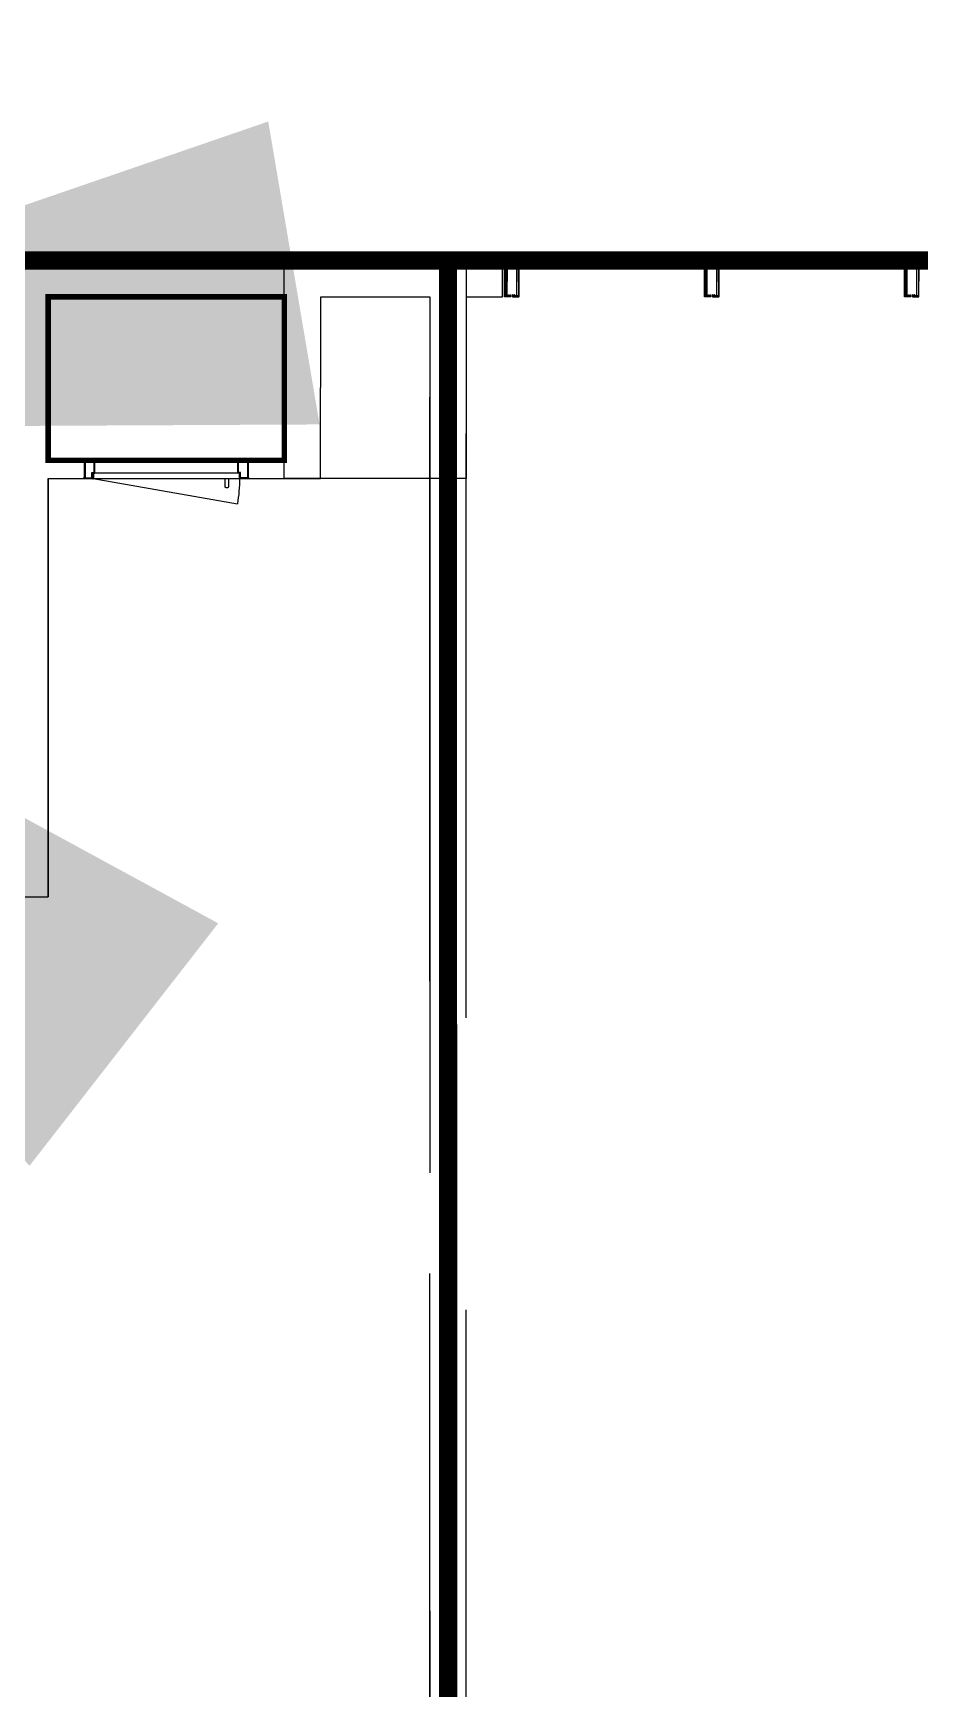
# Model space of a CAD drawing. Header units: feet. Extents: x 1421395 to 1426379, y -945253 to -943919.
# Drawn here: x 1425513.6 to 1425703.5, y -944277.4 to -943923 of the extents above; entities that cross this region are included whole.
import ezdxf

# ---------------------------------------------------------------- set-up
doc = ezdxf.new("R2010")
doc.units = ezdxf.units.FT
doc.linetypes.add('Xref Typical$0$HIDDEN', pattern=[0.375, 0.25, -0.125])
doc.linetypes.add('Xref Typical$0$HIDDEN2', pattern=[0.1875, 0.125, -0.0625])
for name, color, linetype in [('04--hatch-1', 8, 'Continuous'), ('E--concrete-2', 4, 'Continuous'), ('F--Blockwall', 3, 'Continuous'), ('glazing', 145, 'Continuous'), ('L--windows-1', 1, 'Continuous'), ('Xref Typical$0$04--hatch-1', 8, 'Continuous'), ('Xref Typical$0$F--Blockwall', 3, 'Continuous'), ('Xref Typical$0$L--doors-1', 1, 'Continuous')]:
    doc.layers.add(name, color=color, linetype=linetype)
doc.layers.add('pline', color=210, linetype='Continuous', lineweight=5)
doc.styles.add('Xref Typical$0$ROMANS150', font='romans.shx', dxfattribs={"width": 0.75, "height": 150})
doc.dimstyles.new('Xref Typical$0$slope', dxfattribs={"dimtxt": 150, "dimasz": 200, "dimexe": 15, "dimexo": 15, "dimgap": 0.09, "dimtad": 0, "dimtih": 1, "dimtoh": 1, "dimdec": 0, "dimzin": 0, "dimdsep": 46, "dimtxsty": 'Xref Typical$0$ROMANS150', "dimblk": 'Xref Typical$0$_Oblique', "dimcen": 0.09, "dimdle": 10, "dimclrd": 256, "dimclre": 256, "dimclrt": 21, "dimadec": 0, "dimazin": 0, "dimtfac": 1, "dimtdec": 0, "dimtofl": 0, "dimtmove": 0, "dimatfit": 3, "dimfxl": 0, "dimtolj": 1, "dimtzin": 0, "dimarcsym": 0})

# ---------------------------------------------------------------- blocks, each defined once
blk = doc.blocks.new('Xref Typical$0$00_xref_ser core$0$00_xref_ser core$0$SD- shutter')
at = {"layer": 'Xref Typical$0$L--doors-1'}
for p, q in [((57.00000000005821, 0), (843.0000000000546, -1.455191522836685e-11)), ((852.0000000000582, -108.0000000000146), (58.91890612946008, -246.1848550657451))]:
    blk.add_line(p, q, dxfattribs=at)
for points in [[(45.00000000006185, -108), (45.00000000006185, -78.00000000001455), (57.00000000005093, -78.00000000001455), (57.00000000005821, 0), (5.820766091346741e-11, -1.455191522836685e-11), (5.456968210637569e-11, -108)], [(855.0000000000618, -108.0000000000146), (855.0000000000582, -78.00000000001455), (843.0000000000582, -78), (843.0000000000546, -1.455191522836685e-11), (900.0000000000582, 0), (900.0000000000546, -108)], [(41.00000000005821, -104), (41.00000000005821, -74), (53.00000000005821, -74.00000000001455), (53.00000000005457, -4), (4.000000000061846, -4.000000000014552), (4.00000000005457, -104)], [(47.00000000006185, -78), (851.0000000000618, -78.00000000001455), (851.0000000000618, -108.0000000000146), (47.00000000005093, -108)], [(859.0000000000582, -104), (859.0000000000582, -74.00000000001455), (847.0000000000582, -74.00000000001455), (847.0000000000546, -4), (896.0000000000618, -4.000000000014552), (896.0000000000546, -104.0000000000146)], [(851.0000000000618, -108.0000000000146), (849.0000000000546, -108), (849.0000000000618, -78), (851.0000000000618, -78.00000000001455)], [(855.0000000000618, -108.0000000000146), (853.0000000000618, -108.0000000000146), (853.0000000000582, -78), (855.0000000000582, -78.00000000001455)]]:
    blk.add_lwpolyline(points, close=True, dxfattribs=at)
for points in [[(5.820766091346741e-11, -103), (-4.999999999941792, -103.0000000000146)], [(-4.999999999941792, -103.0000000000146), (-4.99999999994543, -108.0000000000146)], [(900.0000000000509, -103), (905.0000000000618, -103.0000000000146), (905.0000000000582, -108)]]:
    blk.add_lwpolyline(points, dxfattribs=at)
blk.add_lwpolyline([(107.9999999999454, -108), (107.9999999999418, -152, 0.414213562373095), (113.9999999999418, -158.0000000000146), (119.9999999999454, -158, 0.4142135623731393), (125.9999999999418, -152), (125.9999999999454, -108.0000000000146)], format="xyb", dxfattribs=at)
blk.add_circle((852.0000000000582, -108.0000000000146), 0.9999999999999999, dxfattribs=at)
for centre, radius, end in [((854.0000000000582, -108.0000000000146), 806.9999999999999, 189.8595033350916), ((852.0000000000582, -108.0000000000146), 3, 0)]:
    blk.add_arc(centre, radius, 180, end, dxfattribs=at)
blk = doc.blocks.new('Xref Typical$0$_Oblique')
at = {"color": 8, "lineweight": -2}
blk.add_line((-0.5, -0.5), (0.5, 0.5), dxfattribs=at)
blk = doc.blocks.new('dxfhjt')
at = {"lineweight": 9}
h = blk.add_hatch(dxfattribs=at)
h.set_pattern_fill('ANSI32', color=250, scale=4.999999999999999, angle=900.0000000002385, style=0)
h.set_pattern_definition([(225.0000000002313, (123068.4648710289, -64400.11076058046), (1.325825214730301, -1.325825214719256), []), (225.0000000002313, (123067.5809875538, -64400.11076058057), (1.325825214730301, -1.325825214719256), [])])
h.paths.add_polyline_path([(-56844.4366372861, -163131.8345602262, 0.4142135623730951), (-56844.1866372861, -163131.5845602262), (-56844.18663728586, -163130.5838415246), (-56844.59960751841, -163129.8471247742), (-56845.18663728586, -163129.8471247743), (-56845.1866372861, -163110.521995678), (-56844.59960751864, -163110.521995678), (-56844.1866372861, -163109.7852789277), (-56844.18663728586, -163108.7845602263, 0.4142135623816193), (-56844.4366372861, -163108.5345602263), (-56846.83663728624, -163108.5345602262, 0.4142135623688328), (-56847.086637286, -163108.7845602263), (-56847.08663728624, -163111.5345602263), (-56849.37175790267, -163111.5345602262, 0.09419526483806036), (-56849.41707276786, -163111.5847970863), (-56849.41707276809, -163128.784323366, 0.094195264882844), (-56849.37175790267, -163128.8345602261), (-56847.086637286, -163128.8345602262), (-56847.086637286, -163131.5845602261, 0.4142135623730951), (-56846.836637286, -163131.8345602261)])
h = blk.add_hatch(dxfattribs=at)
h.set_pattern_fill('ANSI32', color=250, scale=4.999999999999999, angle=900.0000000002385, style=0)
h.set_pattern_definition([(225.0000000002313, (120069.4656353379, -64400.11076059315), (1.325825214730301, -1.325825214719256), []), (225.0000000002313, (120068.5817518625, -64400.11076059315), (1.325825214730301, -1.325825214719256), [])])
h.paths.add_polyline_path([(-56844.4366372861, -163154.0516752526, -0.4142135623730951), (-56844.18663728563, -163154.3016752526), (-56844.18663728586, -163155.3023939541), (-56844.59960751818, -163156.0391107044), (-56845.18663728586, -163156.0391107044), (-56845.18663728563, -163175.3642398006), (-56844.59960751818, -163175.3642398007), (-56844.18663728563, -163176.1009565509), (-56844.1866372854, -163177.1016752525, -0.4142135623816193), (-56844.43663728586, -163177.3516752525), (-56846.83663728554, -163177.3516752526, -0.4142135623688328), (-56847.08663728577, -163177.1016752526), (-56847.08663728577, -163174.3516752525), (-56849.3717579022, -163174.3516752525, -0.09419526483806036), (-56849.41707276762, -163174.3014383925), (-56849.41707276786, -163157.1019121127, -0.094195264882844), (-56849.37175790244, -163157.0516752527), (-56847.08663728577, -163157.0516752527), (-56847.086637286, -163154.3016752526, -0.4142135623730951), (-56846.83663728554, -163154.0516752526)])
at = {"color": 250}
for p, q in [((-56874.30524612917, -163139.8939278428, 7.935030032216979e-05), (-56874.3052461294, -163137.2569480136, 7.935030032216979e-05)), ((-56874.3052461294, -163137.2569480136, 7.935030032216979e-05), (-56855.63794473046, -163137.2569480136, 7.935030032216978e-05)), ((-56864.84553273884, -163139.8939278428, 7.935030032216978e-05), (-56874.30524612917, -163139.8939278428, 7.935030032216979e-05)), ((-56864.84553273884, -163146.3131508866, 7.935030032216978e-05), (-56874.30524612917, -163146.3131508867, 7.935030032216979e-05)), ((-56874.30524612917, -163146.3131508867, 7.935030032216979e-05), (-56874.3052461294, -163148.9501307159, 7.935030032216979e-05)), ((-56874.3052461294, -163148.9501307159, 7.935030032216979e-05), (-56855.63794473023, -163148.9501307157, 7.935030032216978e-05)), ((-56855.63794473023, -163136.950130716, 7.935030032216978e-05), (-56874.30402461882, -163136.9501307161, 7.935030032216979e-05)), ((-56874.30402461882, -163136.9501307161, 7.935030032216979e-05), (-56874.30402461882, -163139.5642990533, 7.935030032216979e-05)), ((-56874.30402461882, -163139.5642990533, 7.935030032216979e-05), (-56864.84553273884, -163139.5642990532, 7.935030032216978e-05)), ((-56874.30402461882, -163149.2569480136, 7.935030032216979e-05), (-56874.30402461882, -163146.6427796764, 7.935030032216979e-05)), ((-56874.30402461882, -163146.6427796764, 7.935030032216979e-05), (-56864.84553273884, -163146.6427796762, 7.935030032216978e-05)), ((-56855.63794473023, -163149.2569480133, 7.935030032216978e-05), (-56874.30402461882, -163149.2569480136, 7.935030032216979e-05)), ((-56864.84553273884, -163146.6427796762, 7.935030032216978e-05), (-56864.84553273884, -163139.5642990532, 7.935030032216978e-05)), ((-56864.8455327386, -163145.137621654, 7.935030032216978e-05), (-56864.84553273884, -163146.3131508866, 7.935030032216978e-05)), ((-56849.41707276786, -163132.7139119811, 7.935030032216978e-05), (-56857.4221615016, -163132.7139119812, 7.935030032216978e-05)), ((-56849.41707276786, -163153.1723234975, 7.935030032216978e-05), (-56857.42216150137, -163153.1723234976, 7.935030032216978e-05)), ((-56855.63794473046, -163139.7139119814, 7.935030032216978e-05), (-56855.63794473023, -163144.1723234975, 7.935030032216978e-05)), ((-56855.63794473046, -163139.7139119814, 7.935030032216978e-05), (-56851.49527979852, -163139.7139119813, 7.935030032216978e-05)), ((-56855.63794473023, -163146.1723234976, 7.935030032216978e-05), (-56855.63794473046, -163141.7139119815, 7.935030032216978e-05)), ((-56855.63794473023, -163146.1723234975, 7.935030032216978e-05), (-56835.91707276762, -163146.1723234974, 7.935030032216978e-05)), ((-56851.49527979852, -163139.7139119813, 7.935030032216978e-05), (-56849.44952452159, -163139.7139119814, 7.935030032216978e-05)), ((-56851.49527979875, -163146.1723234975, 7.935030032216978e-05), (-56849.44952452136, -163146.1723234975, 7.935030032216978e-05)), ((-56849.44952452159, -163139.7139119814, 7.935030032216978e-05), (-56835.91707276762, -163139.7139119811, 7.935030032216978e-05)), ((-56849.44952452136, -163146.1723234975, 7.935030032216978e-05), (-56835.91707276762, -163146.1723234974, 7.935030032216978e-05)), ((-56683.9121665752, -163102.8835133003, 7.924755628764951e-05), (-56849.41707276809, -163102.7230916757, 7.935030032216978e-05)), ((-56849.41707276809, -163102.7230916757, 7.935030032216978e-05), (-56849.41707276809, -163105.7263245696, 7.935030032216978e-05)), ((-56849.41707276809, -163105.7263245696, 7.935030032216978e-05), (-56849.41707276786, -163111.2845602265, 7.935030032216978e-05)), ((-56849.41707276786, -163111.2845602265, 7.935030032216978e-05), (-56847.33663728624, -163111.2845602263, 7.935030032216978e-05)), ((-56847.336637286, -163129.0845602262, 7.935030032216978e-05), (-56849.41707276786, -163129.0845602262, 7.935030032216978e-05)), ((-56849.41707276786, -163129.0845602262, 7.935030032216978e-05), (-56849.41707276786, -163132.2139119814, 7.935030032216978e-05)), ((-56849.41707276786, -163132.2139119814, 7.935030032216978e-05), (-56849.41707276786, -163132.7139119811, 7.935030032216978e-05)), ((-56849.41707276786, -163153.6723234975, 7.935030032216978e-05), (-56849.41707276786, -163153.1723234975, 7.935030032216978e-05)), ((-56849.41707276786, -163156.4808320023, 7.935030032216978e-05), (-56849.41707276762, -163153.3514802473, 7.935030032216978e-05)), ((-56847.336637286, -163156.8016752527, 7.935030032216978e-05), (-56849.41707276762, -163156.8016752526, 7.935030032216978e-05)), ((-56849.41707276762, -163179.839067659, 7.935030032216978e-05), (-56849.41707276739, -163174.2808320021, 7.935030032216978e-05)), ((-56849.41707276762, -163174.6016752524, 7.935030032216978e-05), (-56847.33663728577, -163174.6016752525, 7.935030032216978e-05)), ((-56847.33663728624, -163111.2845602263, 7.935030032216978e-05), (-56847.336637286, -163108.7845602263, 7.935030032216978e-05)), ((-56847.336637286, -163131.5845602261, 7.935030032216978e-05), (-56847.336637286, -163129.0845602262, 7.935030032216978e-05)), ((-56847.336637286, -163154.3016752526, 7.935030032216978e-05), (-56847.336637286, -163156.8016752527, 7.935030032216978e-05)), ((-56847.33663728577, -163174.6016752525, 7.935030032216978e-05), (-56847.33663728554, -163177.1016752525, 7.935030032216978e-05)), ((-56846.836637286, -163108.2845602262, 7.935030032216978e-05), (-56844.4366372861, -163108.2845602263, 7.935030032216978e-05)), ((-56844.4366372861, -163132.0845602262, 7.935030032216978e-05), (-56846.83663728624, -163132.0845602261, 7.935030032216978e-05)), ((-56844.43663728586, -163153.8016752525, 7.935030032216978e-05), (-56846.83663728577, -163153.8016752526, 7.935030032216978e-05)), ((-56844.45314746909, -163110.771995678, 7.935030032216978e-05), (-56844.9366372861, -163110.771995678, 7.935030032216978e-05)), ((-56844.9366372861, -163110.771995678, 7.935030032216978e-05), (-56844.9366372861, -163129.5971247743, 7.935030032216978e-05)), ((-56844.9366372861, -163129.5971247743, 7.935030032216978e-05), (-56844.45314746909, -163129.5971247743, 7.935030032216978e-05)), ((-56844.93663728563, -163175.1142398007, 7.935030032216978e-05), (-56844.93663728586, -163156.2891107044, 7.935030032216978e-05)), ((-56844.93663728586, -163156.2891107044, 7.935030032216978e-05), (-56844.45314746886, -163156.2891107044, 7.935030032216978e-05)), ((-56844.45314746862, -163175.1142398006, 7.935030032216978e-05), (-56844.93663728563, -163175.1142398007, 7.935030032216978e-05)), ((-56843.93663728633, -163109.8505692077, 7.935030032216978e-05), (-56844.45314746909, -163110.771995678, 7.935030032216978e-05)), ((-56844.45314746909, -163129.5971247743, 7.935030032216978e-05), (-56843.9366372861, -163130.5185512448, 7.935030032216978e-05)), ((-56844.45314746886, -163156.2891107044, 7.935030032216978e-05), (-56843.9366372861, -163155.3676842341, 7.935030032216978e-05)), ((-56843.93663728586, -163176.0356662709, 7.935030032216978e-05), (-56844.45314746862, -163175.1142398006, 7.935030032216978e-05)), ((-56843.93663728586, -163108.7845602263, 7.935030032216978e-05), (-56843.93663728633, -163109.8505692077, 7.935030032216978e-05)), ((-56843.9366372861, -163130.5185512448, 7.935030032216978e-05), (-56843.9366372861, -163131.5845602262, 7.935030032216978e-05)), ((-56843.9366372861, -163155.3676842341, 7.935030032216978e-05), (-56843.93663728586, -163154.3016752526, 7.935030032216978e-05)), ((-56839.817072768, -163127.3430911989, 7.935030032216978e-05), (-56839.81707276776, -163117.4230916756, 7.935030032216978e-05)), ((-56839.81707276776, -163137.6430911991, 7.935030032216978e-05), (-56839.81707276776, -163129.6430911989, 7.935030032216978e-05)), ((-56839.81707276776, -163129.6430911989, 7.935030032216978e-05), (-56837.69075845205, -163129.6430911989, 7.935030032216978e-05)), ((-56837.67586431419, -163137.643091199, 7.935030032216978e-05), (-56839.81707276776, -163137.6430911991, 7.935030032216978e-05)), ((-56837.67586431419, -163148.2431442798, 7.935030032216978e-05), (-56839.81707276753, -163148.2431442798, 7.935030032216978e-05)), ((-56839.81707276753, -163148.2431442798, 7.935030032216978e-05), (-56839.81707276753, -163156.2431442798, 7.935030032216978e-05)), ((-56839.81707276753, -163156.2431442798, 7.935030032216978e-05), (-56837.69075845182, -163156.2431442798, 7.935030032216978e-05)), ((-56839.8170727673, -163158.5431442796, 7.935030032216978e-05), (-56839.81707276753, -163168.4631438032, 7.935030032216978e-05)), ((-56835.91707276739, -163127.6430911988, 7.935030032216978e-05), (-56839.51707276772, -163127.643091199, 7.935030032216978e-05)), ((-56835.91707276762, -163158.2431442798, 7.935030032216978e-05), (-56839.51707276748, -163158.2431442798, 7.935030032216978e-05)), ((-56839.31707276776, -163116.9230916756, 7.935030032216978e-05), (-56688.92215557536, -163117.0835133002, 7.924755628764951e-05)), ((-56839.31707276707, -163168.9631438031, 7.935030032216978e-05), (-56688.9221555749, -163169.1235654276, 7.92475562876495e-05)), ((-56837.31707276776, -163137.643091199, 7.935030032216978e-05), (-56837.55828122143, -163137.643091199, 7.935030032216978e-05)), ((-56837.3170727673, -163148.2431442798, 7.935030032216978e-05), (-56837.55828122119, -163148.2431442796, 7.935030032216978e-05)), ((-56837.54338708334, -163129.6430911989, 7.935030032216978e-05), (-56837.31707276753, -163129.643091199, 7.935030032216978e-05)), ((-56837.5433870831, -163156.2431442798, 7.935030032216978e-05), (-56837.3170727673, -163156.2431442797, 7.935030032216978e-05)), ((-56837.31707276753, -163129.643091199, 7.935030032216978e-05), (-56837.31707276753, -163130.3430911989, 7.935030032216978e-05)), ((-56837.31707276753, -163136.9430911991, 7.935030032216978e-05), (-56837.31707276776, -163137.643091199, 7.935030032216978e-05)), ((-56837.31707276753, -163148.9431442796, 7.935030032216978e-05), (-56837.3170727673, -163148.2431442798, 7.935030032216978e-05)), ((-56837.3170727673, -163156.2431442797, 7.935030032216978e-05), (-56837.31707276753, -163155.5431442796, 7.935030032216978e-05)), ((-56836.93942705402, -163130.6328689468, 7.935030032216978e-05), (-56835.91707276762, -163130.3589299414, 7.935030032216978e-05)), ((-56835.91707276762, -163136.9272524564, 7.935030032216978e-05), (-56836.93942705402, -163136.653313451, 7.935030032216978e-05)), ((-56835.91707276786, -163148.9589830222, 7.935030032216978e-05), (-56836.93942705402, -163149.2329220276, 7.935030032216978e-05)), ((-56836.93942705379, -163155.2533665318, 7.935030032216978e-05), (-56835.91707276762, -163155.5273055373, 7.935030032216978e-05)), ((-56835.91707276762, -163130.3589299414, 7.935030032216978e-05), (-56835.91707276739, -163127.6430911988, 7.935030032216978e-05)), ((-56835.91707276762, -163139.7139119811, 7.935030032216978e-05), (-56835.91707276762, -163136.9272524564, 7.935030032216978e-05)), ((-56835.91707276762, -163146.1723234974, 7.935030032216978e-05), (-56835.91707276786, -163148.9589830222, 7.935030032216978e-05)), ((-56835.91707276762, -163155.5273055373, 7.935030032216978e-05), (-56835.91707276762, -163158.2431442798, 7.935030032216978e-05)), ((-56688.72215557517, -163125.8835133002, 7.92475562876495e-05), (-56692.32215557527, -163125.8835133002, 7.924755628764951e-05)), ((-56692.32215557527, -163125.8835133002, 7.924755628764951e-05), (-56692.32215557527, -163128.5993520427, 7.924755628764951e-05)), ((-56692.32215557527, -163128.5993520427, 7.924755628764951e-05), (-56691.29980128887, -163128.873291048, 7.924755628764951e-05)), ((-56691.29980128864, -163134.8937355524, 7.92475562876495e-05), (-56692.32215557504, -163135.1676745578, 7.92475562876495e-05)), ((-56692.32215557504, -163135.1676745578, 7.92475562876495e-05), (-56692.32215557527, -163136.8455740223, 7.92475562876495e-05)), ((-56692.32215557527, -163136.8455740223, 7.92475562876495e-05), (-56692.32215557527, -163137.8835133003, 7.92475562876495e-05)), ((-56692.32215557527, -163137.8835133003, 7.92475562876495e-05), (-56682.42216157517, -163137.8835133002, 7.92475562876495e-05)), ((-56692.32215557527, -163149.3615047054, 7.92475562876495e-05), (-56692.32215557527, -163148.3235654277, 7.92475562876495e-05)), ((-56692.32215557527, -163148.3235654277, 7.92475562876495e-05), (-56682.42216157541, -163148.3235654276, 7.92475562876495e-05)), ((-56692.3221555748, -163151.0394041701, 7.92475562876495e-05), (-56692.32215557527, -163149.3615047054, 7.92475562876495e-05)), ((-56691.29980128864, -163151.3133431755, 7.92475562876495e-05), (-56692.3221555748, -163151.0394041701, 7.92475562876495e-05)), ((-56692.32215557504, -163157.6077266852, 7.92475562876495e-05), (-56691.29980128841, -163157.3337876797, 7.92475562876495e-05)), ((-56692.32215557527, -163160.3235654276, 7.92475562876495e-05), (-56692.32215557504, -163157.6077266852, 7.92475562876495e-05)), ((-56688.72215557494, -163160.3235654275, 7.92475562876495e-05), (-56692.32215557527, -163160.3235654276, 7.92475562876495e-05)), ((-56690.92833203869, -163128.6440750814, 7.924755628764951e-05), (-56691.02074597264, -163128.2991815843, 7.924755628764951e-05)), ((-56691.02074597287, -163135.5438901572, 7.92475562876495e-05), (-56690.92224298185, -163135.1762719922, 7.92475562876495e-05)), ((-56691.0207459724, -163150.6631885707, 7.92475562876495e-05), (-56690.92224298208, -163151.0308067357, 7.92475562876495e-05)), ((-56690.92833203846, -163157.5630036465, 7.92475562876495e-05), (-56691.0207459724, -163157.9078971437, 7.92475562876495e-05)), ((-56690.92215557513, -163127.99034894, 7.924755628764951e-05), (-56690.92215557513, -163127.8835133002, 7.924755628764951e-05)), ((-56690.92215557513, -163127.8835133002, 7.924755628764951e-05), (-56688.72215557517, -163127.8835133002, 7.92475562876495e-05)), ((-56690.92215557536, -163135.8835133003, 7.92475562876495e-05), (-56690.92215557536, -163135.8527228017, 7.92475562876495e-05)), ((-56690.87714560493, -163135.8835133003, 7.92475562876495e-05), (-56690.92215557536, -163135.8835133003, 7.92475562876495e-05)), ((-56690.8771456047, -163150.3235654276, 7.92475562876495e-05), (-56690.92215557513, -163150.3235654277, 7.92475562876495e-05)), ((-56690.92215557513, -163150.3235654277, 7.92475562876495e-05), (-56690.92215557513, -163150.3543559262, 7.92475562876495e-05)), ((-56690.92215557513, -163158.2167297879, 7.92475562876495e-05), (-56690.92215557513, -163158.3235654277, 7.92475562876495e-05)), ((-56690.92215557513, -163158.3235654277, 7.92475562876495e-05), (-56688.72215557494, -163158.3235654277, 7.92475562876495e-05)), ((-56690.43427849375, -163135.8835133003, 7.92475562876495e-05), (-56690.47215557541, -163135.9053816436, 7.92475562876495e-05)), ((-56690.43427849305, -163150.3235654277, 7.92475562876495e-05), (-56690.47215557517, -163150.3016970843, 7.92475562876495e-05)), ((-56688.92215557513, -163135.8835133002, 7.92475562876495e-05), (-56690.43427849375, -163135.8835133003, 7.92475562876495e-05)), ((-56688.92215557513, -163150.3235654277, 7.92475562876495e-05), (-56690.43427849305, -163150.3235654277, 7.92475562876495e-05)), ((-56688.42215557536, -163117.5835133001, 7.924755628764951e-05), (-56688.42215557513, -163125.5835133003, 7.92475562876495e-05)), ((-56688.42215557536, -163128.1835133003, 7.92475562876495e-05), (-56688.42215557536, -163135.3835133003, 7.92475562876495e-05)), ((-56688.42215557513, -163158.0235654276, 7.92475562876495e-05), (-56688.42215557513, -163150.8235654277, 7.92475562876495e-05)), ((-56688.4221555749, -163168.6235654276, 7.92475562876495e-05), (-56688.4221555749, -163160.6235654277, 7.92475562876495e-05)), ((-56682.91216707532, -163103.2635132466, 7.924755628764951e-05), (-56683.9121665752, -163102.8835133003, 7.924755628764951e-05)), ((-56682.42216157517, -163104.2235240901, 7.924755628764951e-05), (-56682.91216707532, -163103.2635132466, 7.924755628764951e-05)), ((-56682.42216157517, -163137.8835133002, 7.92475562876495e-05), (-56682.42216157517, -163104.2235240901, 7.924755628764951e-05)), ((-56682.42216157541, -163148.3235654276, 7.92475562876495e-05), (-56682.42216157494, -163181.9835546378, 7.92475562876495e-05)), ((-56849.41707276762, -163183.1631438031, 7.935030032216978e-05), (-56849.41707276762, -163180.1599109092, 7.935030032216978e-05)), ((-56683.91216657474, -163183.3235654276, 7.92475562876495e-05), (-56849.41707276762, -163183.1631438031, 7.935030032216978e-05)), ((-56846.83663728554, -163177.6016752525, 7.935030032216978e-05), (-56844.43663728563, -163177.6016752524, 7.935030032216978e-05)), ((-56843.93663728563, -163177.1016752525, 7.935030032216978e-05), (-56843.93663728586, -163176.0356662709, 7.935030032216978e-05)), ((-56682.91216707486, -163182.9435654812, 7.92475562876495e-05), (-56683.91216657474, -163183.3235654276, 7.92475562876495e-05)), ((-56682.42216157494, -163181.9835546378, 7.92475562876495e-05), (-56682.91216707486, -163182.9435654812, 7.92475562876495e-05))]:
    blk.add_line(p, q, dxfattribs=at)
at = {"color": 250, "lineweight": 0}
for p, q in [((-56857.4221615016, -163119.7475893773, 7.924755628764951e-05), (-56849.41707276809, -163132.7139119814, 7.924755628764951e-05)), ((-56849.41707276786, -163119.7475893773, 7.924755628764951e-05), (-56857.42216150137, -163132.7139119814, 7.924755628764951e-05)), ((-56857.42216150137, -163166.1386461018, 7.924755628764951e-05), (-56849.41707276786, -163153.1723234975, 7.924755628764951e-05)), ((-56849.41707276762, -163166.1386461017, 7.924755628764951e-05), (-56857.42216150137, -163153.1723234976, 7.924755628764951e-05))]:
    blk.add_line(p, q, dxfattribs=at)
at = {"color": 250, "lineweight": 0, "elevation": 7.924755628764961e-05}
for points in [[(-56857.4221615016, -163119.7475893773), (-56857.42216150137, -163132.7139119814), (-56849.41707276809, -163132.7139119814), (-56849.41707276786, -163119.7475893773)], [(-56857.42216150137, -163166.1386461018), (-56857.42216150137, -163153.1723234976), (-56849.41707276786, -163153.1723234975), (-56849.41707276762, -163166.1386461017)]]:
    blk.add_lwpolyline(points, close=True, dxfattribs=at)
at = {"color": 250}
for points, elevation in [([(-56857.42216150137, -163132.7139119814), (-56857.42216150137, -163136.950130716)], 7.924755628764951e-05), ([(-56857.42216150137, -163153.1723234976), (-56857.42216150137, -163149.2569480133)], 7.924755628764951e-05), ([(-56855.63794473023, -163146.1723234975), (-56855.63794473023, -163136.950130716)], 7.935030032216978e-05), ([(-56855.63794473023, -163146.1723234976), (-56855.63794473023, -163149.2569480133)], 7.935030032216978e-05)]:
    blk.add_lwpolyline(points, dxfattribs=dict(at, elevation=elevation))
at = {"color": 250, "lineweight": 9}
for points, elevation in [([(-56847.08663728624, -163111.5345602263), (-56847.086637286, -163108.7845602263, -0.4142135623688329), (-56846.83663728624, -163108.5345602262), (-56844.4366372861, -163108.5345602263, -0.4142135623816193), (-56844.18663728586, -163108.7845602263), (-56844.1866372861, -163109.7852789277), (-56844.59960751864, -163110.521995678), (-56845.1866372861, -163110.521995678), (-56845.18663728586, -163129.8471247743), (-56844.59960751841, -163129.8471247742), (-56844.18663728586, -163130.5838415246), (-56844.1866372861, -163131.5845602262, -0.4142135623730951), (-56844.4366372861, -163131.8345602262), (-56846.836637286, -163131.8345602261, -0.4142135623730951), (-56847.086637286, -163131.5845602261), (-56847.086637286, -163128.8345602262), (-56849.37175790267, -163128.8345602261, -0.09419526488739022), (-56849.41707276809, -163128.784323366), (-56849.41707276786, -163111.5847970863, -0.09419526484141023), (-56849.37175790267, -163111.5345602262)], 7.924755628764962e-05), ([(-56847.08663728577, -163174.3516752525), (-56847.08663728577, -163177.1016752526, 0.4142135623688329), (-56846.83663728554, -163177.3516752526), (-56844.43663728586, -163177.3516752525, 0.4142135623816193), (-56844.1866372854, -163177.1016752525), (-56844.18663728563, -163176.1009565509), (-56844.59960751818, -163175.3642398007), (-56845.18663728563, -163175.3642398006), (-56845.18663728586, -163156.0391107044), (-56844.59960751818, -163156.0391107044), (-56844.18663728586, -163155.3023939541), (-56844.18663728563, -163154.3016752526, 0.4142135623730951), (-56844.4366372861, -163154.0516752526), (-56846.83663728554, -163154.0516752526, 0.4142135623730951), (-56847.086637286, -163154.3016752526), (-56847.08663728577, -163157.0516752527), (-56849.37175790244, -163157.0516752527, 0.09419526488739022), (-56849.41707276786, -163157.1019121127), (-56849.41707276762, -163174.3014383925, 0.09419526484141023), (-56849.3717579022, -163174.3516752525)], 7.924755628764961e-05)]:
    blk.add_lwpolyline(points, format="xyb", close=True, dxfattribs=dict(at, elevation=elevation))
at = {"color": 250, "elevation": 7.92475562876496e-05}
for points in [[(-56839.81707276776, -163113.9230916758), (-56839.81707276776, -163105.7230916757), (-56688.42215557536, -163105.8835133003), (-56688.42215557536, -163114.0835133003)], [(-56839.81707276776, -163113.9230916756), (-56839.81707276776, -163105.7230916756), (-56688.42215557536, -163105.8835133003), (-56688.42215557536, -163114.0835133002)], [(-56839.81707276753, -163171.9631438031), (-56839.81707276753, -163180.163143803), (-56688.4221555749, -163180.3235654276), (-56688.4221555749, -163172.1235654276)], [(-56839.8170727673, -163171.9631438031), (-56839.8170727673, -163180.1631438031), (-56688.4221555749, -163180.3235654276), (-56688.42215557513, -163172.1235654276)]]:
    blk.add_lwpolyline(points, close=True, dxfattribs=at)
at = {"color": 250, "lineweight": 0}
for centre, radius, start, end in [((-56853.41961713508, -163095.9628664551, 7.924755628764953e-05), 7.856271790185573, 239.371385658513, 300.6286143249105), ((-56853.41911231563, -163096.780358479, 7.924755628764953e-05), 7.858933753519092, 239.3785987259167, 300.5825074276937), ((-56853.4191123154, -163097.78985485, 7.924755628764953e-05), 7.858933753519092, 239.3785987259167, 300.5825074276937), ((-56853.72150923405, -163101.4364054862, 7.924755628764953e-05), 5.732989236804284, 229.7967249282773, 318.6613602813623), ((-56853.72150923405, -163102.4459018573, 7.924755628764953e-05), 5.732989236804284, 229.7967249282773, 318.6613602813623), ((-56853.72150923405, -163103.6446079861, 7.924755628764953e-05), 5.732989236804284, 229.7967249282773, 318.6613602813623), ((-56853.72150923405, -163105.0329015366, 7.924755628764953e-05), 5.732989236804284, 229.7967249282773, 318.6613602813623), ((-56853.72150923405, -163106.105467827, 7.924755628764953e-05), 5.732989236804284, 229.7967249282773, 318.6613602813623), ((-56853.72150923382, -163107.2414817009, 7.924755628764953e-05), 5.732989236804284, 229.7967249282773, 318.6613602813623), ((-56853.72150923405, -163108.6297752512, 7.924755628764951e-05), 5.732989236804284, 229.7967249282773, 318.6613602813623), ((-56853.72150923405, -163109.7023415418, 7.924755628764953e-05), 5.732989236804284, 229.7967249282773, 318.6613602813623), ((-56853.72150923405, -163110.9644952539, 7.924755628764951e-05), 5.732989236804284, 229.7967249282773, 318.6613602813623), ((-56853.72150923405, -163112.3527888044, 7.924755628764951e-05), 5.732989236804284, 229.7967249282773, 318.6613602813623), ((-56853.72150923405, -163113.4253550948, 7.924755628764951e-05), 5.732989236804284, 229.7967249282773, 318.6613602813623), ((-56853.72150923358, -163172.4608803841, 7.924755628764951e-05), 5.732989236804284, 41.33863971362965, 130.2032750738755), ((-56853.72150923358, -163173.5334466746, 7.924755628764951e-05), 5.732989236804284, 41.33863971362965, 130.2032750738755), ((-56853.72150923358, -163174.9217402251, 7.924755628764951e-05), 5.732989236804284, 41.33863971362965, 130.2032750738755), ((-56853.72150923358, -163176.1838939373, 7.924755628764951e-05), 5.732989236804284, 41.33863971362965, 130.2032750738755), ((-56853.72150923382, -163177.2564602278, 7.924755628764951e-05), 5.732989236804284, 41.33863971362965, 130.2032750738755), ((-56853.72150923358, -163178.6447537781, 7.924755628764951e-05), 5.732989236804284, 41.33863971362965, 130.2032750738755), ((-56853.72150923358, -163179.7807676519, 7.924755628764951e-05), 5.732989236804284, 41.33863971362965, 130.2032750738755), ((-56853.72150923358, -163180.8533339424, 7.924755628764951e-05), 5.732989236804284, 41.33863971362965, 130.2032750738755), ((-56853.72150923358, -163182.2416274928, 7.924755628764951e-05), 5.732989236804284, 41.33863971362965, 130.2032750738755), ((-56853.72150923382, -163183.4403336217, 7.924755628764951e-05), 5.732989236804284, 41.33863971362965, 130.2032750738755), ((-56853.72150923358, -163184.4498299928, 7.924755628764951e-05), 5.732989236804284, 41.33863971362965, 130.2032750738755), ((-56853.41911231494, -163188.0963806289, 7.924755628764951e-05), 7.858933753519092, 59.41749257230634, 120.6214012872619), ((-56853.41911231517, -163189.105877, 7.924755628764951e-05), 7.858933753519092, 59.41749257230634, 120.6214012872619), ((-56853.41961713438, -163189.9233690239, 7.924755628764951e-05), 7.856271790185573, 59.37138567339034, 120.6286143397879)]:
    blk.add_arc(centre, radius, start, end, dxfattribs=at)
at = {"color": 250}
for centre, radius, start, end in [((-56846.836637286, -163108.7845602262, 7.935030032216978e-05), 0.5000000000240402, 90.00000001334021, 180.0000000066701), ((-56846.836637286, -163131.5845602261, 7.935030032216978e-05), 0.500000000015519, 179.9999999966649, 270), ((-56846.83663728577, -163154.3016752526, 7.935030032216978e-05), 0.5000000000142328, 90, 180), ((-56844.4366372861, -163108.7845602263, 7.935030032216978e-05), 0.4999999999807911, 359.9999999966649, 90), ((-56844.4366372861, -163131.5845602262, 7.935030032216978e-05), 0.4999999999846498, 270, 3.335053305670289e-09), ((-56844.43663728586, -163154.3016752525, 7.935030032216978e-05), 0.5000000000052293, 359.9999999933299, 90), ((-56839.31707276776, -163117.4230916757, 7.935030032216978e-05), 0.5000000000140721, 90, 180), ((-56839.51707276772, -163127.3430911989, 7.935030032216978e-05), 0.3000000000010796, 179.9999999933299, 270), ((-56839.51707276772, -163158.5431442798, 7.935030032216978e-05), 0.2999999999526856, 89.99999995997936, 179.9999999666495), ((-56839.31707276753, -163168.463143803, 7.935030032216978e-05), 0.50000000013771, 180.0000000166753, 270.0000000133402), ((-56837.61707276758, -163129.933901137, 7.935030032216978e-05), 0.3000000002272095, 75.78158548190113, 104.2184146135347), ((-56837.61707276758, -163155.9523343421, 7.935030032216978e-05), 0.2999999999418861, 255.7815854139667, 284.2184145447811), ((-56837.61707276781, -163137.3489083411, 7.935030032216978e-05), 0.2999999997137298, 258.6984997041199, 281.3015002821451), ((-56837.61707276735, -163148.5373271378, 7.935030032216978e-05), 0.2999999999282347, 78.69849974532515, 101.301500336432), ((-56837.01707276772, -163130.3430911989, 7.935030032216978e-05), 0.300000000026804, 180.0000000066701, 285.0000000091356), ((-56837.01707276772, -163136.943091199, 7.935030032216978e-05), 0.2999999999715413, 75.00000001749889, 180.0000000066701), ((-56837.01707276748, -163148.9431442797, 7.935030032216978e-05), 0.3000000000245694, 179.9999999833247, 284.999999981638), ((-56837.01707276748, -163155.5431442797, 7.935030032216978e-05), 0.3000000000406309, 74.99999999000123, 179.9999999799897), ((-56691.22215557541, -163128.5835133002, 7.924755628764951e-05), 0.2999999998978722, 254.9999999900012, 348.3535147901054), ((-56691.22215557517, -163135.1835133003, 7.92475562876495e-05), 0.3000000000416024, 1.383122305507601, 104.9999999953867), ((-56691.22215557517, -163151.0235654275, 7.92475562876495e-05), 0.3000000000773766, 255.00000000375, 358.6168776878242), ((-56691.22215557517, -163157.6235654276, 7.92475562876495e-05), 0.2999999999915664, 11.64648519682904, 104.9999999953867), ((-56690.73096822458, -163128.2215358709, 7.924755628764951e-05), 0.2999999999495768, 129.5901239995599, 194.9999999807748), ((-56690.73096822458, -163135.6215358707, 7.92475562876495e-05), 0.3000000000929631, 165.0000000061083, 230.4098759837836), ((-56690.73096822458, -163150.5855428572, 7.92475562876495e-05), 0.3000000000573194, 129.5901240140909, 194.9999999906703), ((-56690.73096822458, -163157.985542857, 7.92475562876495e-05), 0.2999999998413035, 165.0000000288895, 230.4098760025655), ((-56690.73096822505, -163135.621535871, 7.92475562876495e-05), 0.2999999996631758, 240.8394877397285, 268.2462040223281), ((-56690.73096822505, -163150.5855428569, 7.92475562876495e-05), 0.2999999996568737, 91.7537959776719, 119.160512245372), ((-56690.62215557508, -163135.6455740224, 7.92475562876495e-05), 0.2999999999904844, 246.8391629889794, 299.9999999851744), ((-56690.62215557508, -163150.5615047054, 7.92475562876495e-05), 0.299999999947115, 60.00000001649312, 113.1608370123323), ((-56688.92215557536, -163117.5835133002, 7.924755628764951e-05), 0.5000000000026569, 3.335053305670289e-09, 90), ((-56688.92215557513, -163135.3835133003, 7.92475562876495e-05), 0.4999999999828008, 270, 3.335053305670289e-09), ((-56688.92215557513, -163150.8235654277, 7.92475562876495e-05), 0.4999999999756463, 0, 90), ((-56688.9221555749, -163168.6235654277, 7.92475562876495e-05), 0.500000000004345, 270, 0), ((-56688.72215557541, -163125.5835133003, 7.92475562876495e-05), 0.2999999999497112, 269.9999999866598, 359.9999999899949), ((-56688.72215557541, -163128.1835133003, 7.92475562876495e-05), 0.3000000000743941, 359.9999999866598, 89.99999998665979), ((-56688.72215557494, -163158.0235654276, 7.92475562876495e-05), 0.3000000000962599, 270.0000000133402, 1.667526652835144e-08), ((-56688.72215557494, -163160.6235654277, 7.92475562876495e-05), 0.3000000001399913, 359.9999999966649, 90), ((-56846.83663728554, -163177.1016752526, 7.935030032216978e-05), 0.4999999999550667, 179.9999999933299, 269.9999999866598), ((-56844.43663728563, -163177.1016752525, 7.935030032216978e-05), 0.4999999999941356, 270, 0)]:
    blk.add_arc(centre, radius, start, end, dxfattribs=at)
blk = doc.blocks.new('4th')
at = {"layer": 'F--Blockwall', "elevation": -1.033292694283686}
blk.add_lwpolyline([(-365263.0927623778, -365194.6822501417), (-365063.0927623867, -365194.6822501422), (-365063.0927623823, -364994.682250142), (-365263.092761928, -364994.302900811)], dxfattribs=at)
at = {"layer": 'L--windows-1', "color": 5, "linetype": 'Continuous', "elevation": 1.010316473791731e-06}
blk.add_lwpolyline([(-362823.1523372185, -365019.6841784649), (-365002.4897230271, -365019.6841774412), (-365002.4897230187, -364994.6841774133), (-362823.1523372154, -364994.684178438)], close=True, dxfattribs=at)
at = {"layer": '04--hatch-1', "rotation": 270}
for p in [(-201869.7758166197, -421877.1063388786, -0.0004089262560465894), (-200769.7758166198, -421876.9802761874, -0.0004089262560492474), (-199669.7758166111, -421876.9802761867, -0.0004089262560403598)]:
    blk.add_blockref('dxfhjt', p, dxfattribs=at)

msp = doc.modelspace()

# ---------------------------------------------------------------- linework, layer by layer
at = {"layer": 'E--concrete-2', "extrusion": (-6.243094600333632e-13, 1.259231009146559e-06, 0.9999999999992072), "elevation": -1.146822273746799}
msp.add_lwpolyline([(1425567.396943937, -943971.6728506783), (1425606.3591968, -943971.6728506783), (1425606.3591968, -944018.3755436714), (1425567.396943937, -944018.3755436714)], close=True, dxfattribs=at)
at = {"layer": 'pline', "color": 82, "linetype": 'Continuous', "extrusion": (-7.30951687574749e-16, 1.259231088949545e-06, 0.9999999999992072), "const_width": 3.891891879323523}
for points, elevation in [([(1425602.478171803, -944504.8766147719), (1425602.478171801, -944137.1072279036), (1425602.472228889, -944137.1072279036), (1425602.472228873, -944010.6065554519), (1425602.472228777, -944002.8227716932), (1425602.47222896, -943971.6947109919), (1425509.070021607, -943971.6947109957), (1425509.066823781, -944100.1200616889), (1425363.120878305, -944100.1200616806), (1425363.120878281, -943971.6804837111), (1425147.120921661, -943971.6726543527), (1425147.120878999, -943940.5524967352), (1425170.472272936, -943932.7687129771), (1425170.467183453, -943924.9849149977), (1425084.861575089, -943924.9938347061), (1425083.26670255, -943924.9915849945), (1424002.518612649, -943924.9915849563), (1424000.971785104, -943924.9849271138), (1423913.391044859, -943924.9849271138), (1423913.391044863, -943932.7687322312), (1423936.742396139, -943940.552501769), (1423936.742396588, -943979.471424956), (1423874.478238021, -943979.4714329845), (1423812.205047703, -943979.4714394106), (1423812.205047586, -943940.5525074315), (1423835.556398862, -943932.7687378937), (1423835.556398862, -943924.9849399143), (1423446.367091968, -943924.9916820974), (1423446.367091968, -944615.7957385716), (1423874.478178375, -944615.7957380654), (1425187.985792403, -944615.7957380668), (1425187.985792403, -944504.8766147719), (1425602.478171803, -944504.87661477)], -1.128953732511853), ([(1425187.985792403, -944592.4443897196), (1425187.985792403, -944983.5795252835), (1425022.580338212, -944983.579525284), (1425022.580410573, -945030.2821983825), (1425018.688446338, -945030.2822234556), (1425018.691530748, -945102.2822229845), (1426326.364121242, -945102.2822229738), (1426326.367205204, -944838.6069724121), (1426371.123958465, -944838.6069724121), (1426371.123959458, -944421.2012146907), (1426347.851062443, -944421.2011196814), (1426347.776719863, -944308.3362551806), (1426371.120982873, -944308.3362551806), (1426371.120982873, -944253.8497734953), (1426326.372177935, -944253.8497734888), (1426326.372177935, -943971.687615432), (1425602.47222888, -943971.687617561), (1425602.478171803, -944504.87661477), (1425187.985792403, -944504.8766147719), (1425187.985792403, -944592.4443897196)], -1.128953734624215)]:
    msp.add_lwpolyline(points, dxfattribs=dict(at, elevation=elevation))
at = {"layer": 'pline', "color": 4, "linetype": 'Continuous', "extrusion": (-7.30951687574749e-16, 1.259231088949545e-06, 0.9999999999992072), "const_width": 1.167567563797057, "elevation": -1.12895373288591}
msp.add_lwpolyline([(1425516.853977329, -944014.4984282318), (1425567.445201965, -944014.4984282318), (1425567.445201965, -943979.471401319), (1425516.853977329, -943979.471401319)], close=True, dxfattribs=at)
at = {"layer": 'Xref Typical$0$F--Blockwall', "color": 3, "extrusion": (-7.30951687574749e-16, 1.259231088949545e-06, 0.9999999999992072)}
for p, q in [((1425509.066823782, -943971.6876182626, 0.04185703581872463), (1425614.147904524, -943971.6876190272, 0.04185702977202538)), ((1425614.147904524, -943979.4714020146, 0.04186683359785201), (1425614.147904524, -943971.6876190272, 0.04185703188672152))]:
    msp.add_line(p, q, dxfattribs=at)
at = {"layer": 'Xref Typical$0$F--Blockwall', "color": 2, "linetype": 'Xref Typical$0$HIDDEN', "ltscale": 500, "extrusion": (-7.30951687574749e-16, 1.259231088949545e-06, 0.9999999999992072)}
for p, q in [((1425598.580337009, -944500.9849266447, 0.04252354079815165), (1425598.580337009, -943979.4714020486, 0.04186683747162406)), ((1425606.364120768, -944508.7687104032, 0.0425333421688236), (1425606.364120768, -943979.4714019881, 0.04186683747285197))]:
    msp.add_line(p, q, dxfattribs=at)
at = {"layer": 'Xref Typical$0$F--Blockwall', "extrusion": (-7.30951687574749e-16, 1.259231088949545e-06, 0.9999999999992072)}
for p, q in [((1425606.364120768, -943979.4714019881, 0.04186683747285197), (1425614.147904524, -943979.4714020146, 0.04186683391537455)), ((1425516.850607541, -944014.4984434079, 0.04191094473596607), (1425524.6343913, -944014.4984434079, 0.04191094472331319)), ((1425524.634391299, -944018.3903352874, 0.04191584551438679), (1425524.6343913, -944014.4984434079, 0.04191094472331319)), ((1425559.661418214, -944018.3903352874, 0.04191584545744184), (1425559.661418214, -944014.4984434079, 0.04191094466636822)), ((1425559.661418214, -944014.4984434079, 0.04191094466636822), (1425567.445201972, -944014.4984434079, 0.04191094465371306)), ((1425516.850607541, -944018.3903352874, 0.04191584552704189), (1425524.634391299, -944018.3903352874, 0.04191584551438679)), ((1425559.661418214, -944018.3903352874, 0.04191584545744184), (1425567.445201972, -944018.3903352874, 0.04191584517488581)), ((1425450.445565507, -944107.896260073, 0.04202855261545563), (1425516.85060754, -944107.8962600785, 0.04202855390135643))]:
    msp.add_line(p, q, dxfattribs=at)
at = {"layer": 'Xref Typical$0$F--Blockwall', "color": 2, "linetype": 'Xref Typical$0$HIDDEN2', "ltscale": 1500, "extrusion": (-7.30951687574749e-16, 1.259231088949545e-06, 0.9999999999992072), "elevation": -1.146821464377024}
msp.add_lwpolyline([(1425598.586279924, -943979.4714013147), (1425598.586279924, -944500.9849259504), (1425184.099796268, -944500.9849259504), (1425184.098444414, -944611.9038464283), (1423878.365526365, -944611.9038464287), (1423878.366878219, -943987.2694221702), (1423944.529147902, -943987.2694220175), (1423944.529147902, -943932.7829095256), (1425139.339953746, -943932.7686968506), (1425139.339953746, -943979.4714013077), (1425271.667362061, -943979.4714013077), (1425271.667362061, -944028.1200145405), (1425355.339953052, -944028.1200497841), (1425355.339953048, -944107.9038454295), (1425450.691304098, -944107.9038454309), (1425516.857061733, -944107.8962593839), (1425516.85706174, -944018.3903345903), (1425575.180727696, -944018.3903345927), (1425575.231952108, -943979.4714013147)], close=True, dxfattribs=at)
at = {"layer": 'Xref Typical$0$F--Blockwall', "color": 3, "extrusion": (-7.30951687574749e-16, 1.259231088949545e-06, 0.9999999999992072)}
for points, elevation in [([(1425567.448291508, -944014.4984303168), (1425567.445201974, -943979.4714015964), (1425516.85060754, -943979.4714015964), (1425516.85060754, -944014.5007613297)], -1.146821461435004), ([(1425516.85060754, -944018.3901298596), (1425516.85060754, -944107.8962593839)], -1.146821461439203)]:
    msp.add_lwpolyline(points, dxfattribs=dict(at, elevation=elevation))

# ---------------------------------------------------------------- block references
at = {"layer": 'glazing', "color": 6, "extrusion": (1.353527580279168e-12, 1.259231009146559e-06, 0.9999999999992072), "xscale": 0.03891891879323523, "yscale": 0.03891891879323523, "zscale": 0.03891891879323523}
msp.add_blockref('4th', (1439822.007010936, -929766.4891903907, -1.146819455410829), dxfattribs=at)
at = {"layer": 'Xref Typical$0$L--doors-1', "extrusion": (1.625742097441937e-12, 1.259231043983441e-06, 0.9999999999992072), "xscale": -0.03891891879323523, "yscale": 0.03891891879323525, "zscale": 0.03891891879323525, "rotation": 359.9999999999981}
msp.add_blockref('Xref Typical$0$00_xref_ser core$0$00_xref_ser core$0$SD- shutter', (1425559.661418214, -944014.1870913627, -1.146819100026479), dxfattribs=at)

# ---------------------------------------------------------------- leaders
at = {"layer": 'Xref Typical$0$04--hatch-1'}
for points in [[(1425372.292300543, -944007.8074504146, 0.04190251730902639), (1425481.174007283, -943989.3477447242, 0.04187927209754491)], [(1425375.248809334, -944016.6723631746, 0.04191368527935063), (1425472.568490757, -944092.4201155463, 0.04200906904243318)]]:
    msp.add_leader(points, dimstyle='Xref Typical$0$slope', dxfattribs=at)

doc.saveas('drawing.dxf')
